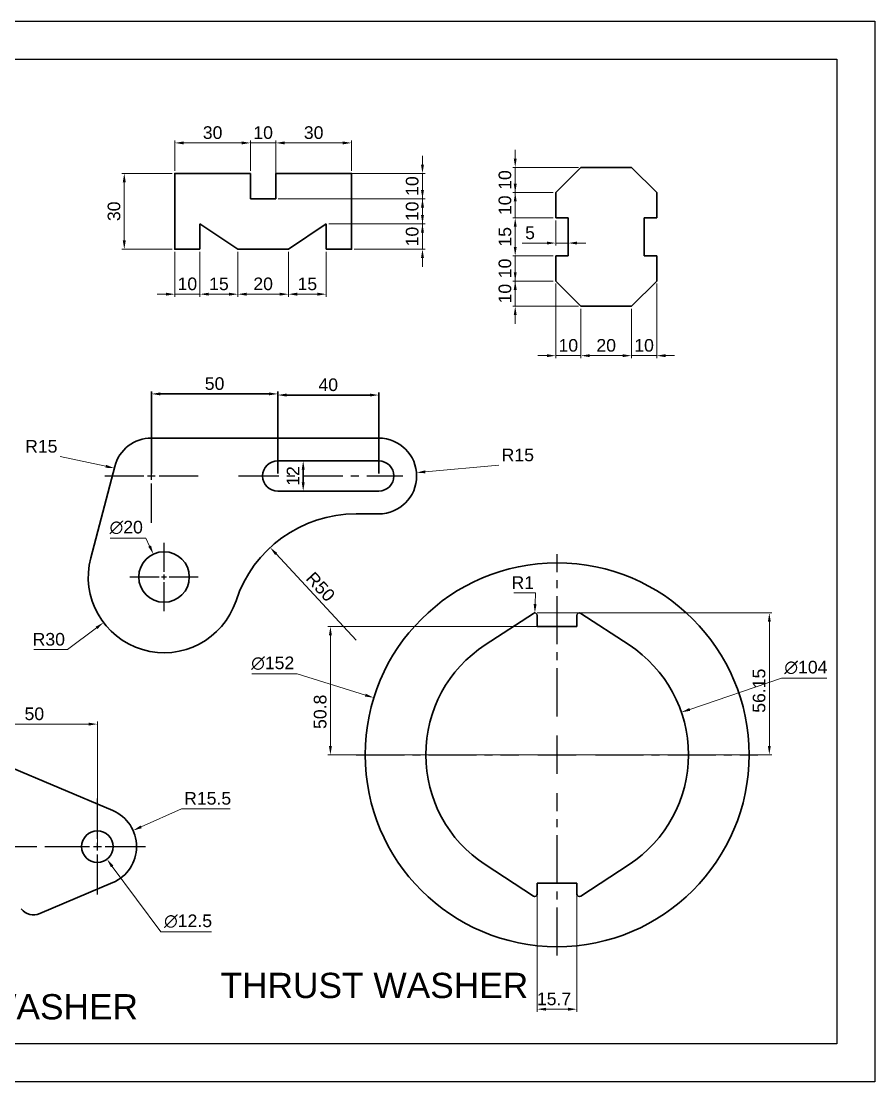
# Model space of a CAD drawing. Header units: millimetres. Extents: x 3424 to 4018, y 1972 to 2392.
# Drawn here: x 3680.1 to 4018, y 1971.8 to 2391.8 of the extents above; entities that cross this region are included whole.
import ezdxf

# ---------------------------------------------------------------- set-up
doc = ezdxf.new("R2010")
doc.units = ezdxf.units.MM
doc.linetypes.add('CENTER', pattern=[50.8, 31.75, -6.35, 6.35, -6.35])
doc.linetypes.add('CENTER2', pattern=[28.575, 19.05, -3.175, 3.175, -3.175])
doc.layers.add('centerline', color=1, linetype='CENTER')
doc.layers.add('dimensions', color=70, linetype='Continuous', lineweight=5)
doc.layers.add('drawing', color=7, linetype='Continuous', lineweight=30)
doc.styles.get("Standard").update_dxf_attribs({"font": 'arial.ttf'})
doc.dimstyles.new('AM_ISO', dxfattribs={"dimtxt": 5, "dimasz": 3.5, "dimexe": 1, "dimexo": 1, "dimgap": 1.5, "dimtad": 1, "dimdsep": 46, "dimtxsty": 'Standard', "dimcen": 0, "dimclrd": 256, "dimclre": 256, "dimclrt": 2, "dimadec": 0, "dimazin": 2, "dimtp": 0.1, "dimtm": 0.1, "dimtfac": 0.71, "dimtmove": 0, "dimatfit": 3, "dimfxl": 1, "dimlwd": -1, "dimlwe": -1, "dimarcsym": 1})
doc.dimstyles.new('AM_ISO$3', dxfattribs={"dimtxt": 5, "dimasz": 3.5, "dimexe": 1, "dimexo": 1, "dimgap": 1.5, "dimtad": 1, "dimtoh": 1, "dimdsep": 46, "dimtxsty": 'Standard', "dimcen": 0, "dimclrd": 256, "dimclre": 256, "dimclrt": 2, "dimadec": 0, "dimazin": 2, "dimtp": 0.1, "dimtm": 0.1, "dimtfac": 0.71, "dimtofl": 0, "dimtmove": 0, "dimatfit": 0, "dimfxl": 1, "dimlwd": -1, "dimlwe": -1, "dimarcsym": 1})
doc.dimstyles.new('AM_ISO$4', dxfattribs={"dimtxt": 5, "dimasz": 3.5, "dimexe": 1, "dimexo": 1, "dimgap": 1.5, "dimtad": 1, "dimtoh": 1, "dimdsep": 46, "dimtxsty": 'Standard', "dimcen": 0, "dimclrd": 256, "dimclre": 256, "dimclrt": 2, "dimadec": 0, "dimazin": 2, "dimtp": 0.1, "dimtm": 0.1, "dimtfac": 0.71, "dimtofl": 0, "dimtmove": 0, "dimatfit": 0, "dimfxl": 1, "dimlwd": -1, "dimlwe": -1, "dimarcsym": 1})

# ---------------------------------------------------------------- blocks, each defined once
blk = doc.blocks.new('*D4')
at = {"layer": 'Defpoints', "color": 0, "transparency": 16777216}
for p in [(3720.88, 2331.55), (3740.85, 2331.55), (3740.85, 2301.55)]:
    blk.add_point(p, dxfattribs=at)
at = {"layer": 'dimensions', "linetype": 'ByBlock', "transparency": 16777216}
for p, q in [((3739.85, 2331.55), (3719.88, 2331.55)), ((3720.88, 2305.05), (3720.88, 2328.05)), ((3739.85, 2301.55), (3719.88, 2301.55))]:
    blk.add_line(p, q, dxfattribs=at)
at = {"layer": 'dimensions', "transparency": 16777216}
for points in [[(3720.29, 2328.05), (3721.46, 2328.05), (3720.88, 2331.55)], [(3720.29, 2305.05), (3721.46, 2305.05), (3720.88, 2301.55)]]:
    blk.add_solid(points, dxfattribs=at)
at = {"layer": 'dimensions', "color": 2, "transparency": 16777216, "insert": (3716.82, 2316.55), "char_height": 5, "attachment_point": 5, "rotation": 90}
blk.add_mtext('30', dxfattribs=at)
blk = doc.blocks.new('*D5')
at = {"layer": 'Defpoints', "color": 0, "transparency": 16777216}
for p in [(3770.85, 2343.64), (3740.85, 2331.55), (3770.85, 2331.55)]:
    blk.add_point(p, dxfattribs=at)
at = {"layer": 'dimensions', "linetype": 'ByBlock', "transparency": 16777216}
for p, q in [((3740.85, 2332.55), (3740.85, 2344.64)), ((3744.35, 2343.64), (3767.35, 2343.64)), ((3770.85, 2332.55), (3770.85, 2344.64))]:
    blk.add_line(p, q, dxfattribs=at)
at = {"layer": 'dimensions', "transparency": 16777216}
for points in [[(3744.35, 2344.22), (3744.35, 2343.05), (3740.85, 2343.64)], [(3767.35, 2344.22), (3767.35, 2343.05), (3770.85, 2343.64)]]:
    blk.add_solid(points, dxfattribs=at)
at = {"layer": 'dimensions', "color": 2, "transparency": 16777216, "insert": (3755.85, 2347.69), "char_height": 5, "attachment_point": 5}
blk.add_mtext('30', dxfattribs=at)
blk = doc.blocks.new('*D6')
at = {"layer": 'Defpoints', "color": 0, "transparency": 16777216}
for p in [(3780.85, 2343.64), (3770.85, 2331.55), (3780.85, 2331.55)]:
    blk.add_point(p, dxfattribs=at)
at = {"layer": 'dimensions', "linetype": 'ByBlock', "transparency": 16777216}
for p, q in [((3767.35, 2343.64), (3763.85, 2343.64)), ((3770.85, 2332.55), (3770.85, 2344.64)), ((3770.85, 2343.64), (3780.85, 2343.64)), ((3780.85, 2332.55), (3780.85, 2344.64)), ((3784.35, 2343.64), (3787.85, 2343.64))]:
    blk.add_line(p, q, dxfattribs=at)
at = {"layer": 'dimensions', "transparency": 16777216}
for points in [[(3767.35, 2344.22), (3767.35, 2343.05), (3770.85, 2343.64)], [(3784.35, 2344.22), (3784.35, 2343.05), (3780.85, 2343.64)]]:
    blk.add_solid(points, dxfattribs=at)
at = {"layer": 'dimensions', "color": 2, "transparency": 16777216, "insert": (3775.85, 2347.69), "char_height": 5, "attachment_point": 5}
blk.add_mtext('10', dxfattribs=at)
blk = doc.blocks.new('*D7')
at = {"layer": 'Defpoints', "color": 0, "transparency": 16777216}
for p in [(3810.85, 2343.64), (3780.85, 2331.55), (3810.85, 2331.55)]:
    blk.add_point(p, dxfattribs=at)
at = {"layer": 'dimensions', "linetype": 'ByBlock', "transparency": 16777216}
for p, q in [((3780.85, 2332.55), (3780.85, 2344.64)), ((3784.35, 2343.64), (3807.35, 2343.64)), ((3810.85, 2332.55), (3810.85, 2344.64))]:
    blk.add_line(p, q, dxfattribs=at)
at = {"layer": 'dimensions', "transparency": 16777216}
for points in [[(3784.35, 2344.22), (3784.35, 2343.05), (3780.85, 2343.64)], [(3807.35, 2344.22), (3807.35, 2343.05), (3810.85, 2343.64)]]:
    blk.add_solid(points, dxfattribs=at)
at = {"layer": 'dimensions', "color": 2, "transparency": 16777216, "insert": (3795.85, 2347.69), "char_height": 5, "attachment_point": 5}
blk.add_mtext('30', dxfattribs=at)
blk = doc.blocks.new('*D8')
at = {"layer": 'Defpoints', "color": 0, "transparency": 16777216}
for p in [(3780.85, 2343.64), (3810.85, 2331.55), (3780.85, 2321.55)]:
    blk.add_point(p, dxfattribs=at)
at = {"layer": 'dimensions', "linetype": 'ByBlock', "transparency": 16777216}
for p, q in [((3780.85, 2322.55), (3780.85, 2344.64)), ((3807.35, 2343.64), (3784.35, 2343.64)), ((3810.85, 2332.55), (3810.85, 2344.64))]:
    blk.add_line(p, q, dxfattribs=at)
at = {"layer": 'dimensions', "transparency": 16777216}
for points in [[(3784.35, 2344.22), (3784.35, 2343.05), (3780.85, 2343.64)], [(3807.35, 2344.22), (3807.35, 2343.05), (3810.85, 2343.64)]]:
    blk.add_solid(points, dxfattribs=at)
at = {"layer": 'dimensions', "color": 2, "transparency": 16777216, "insert": (3795.85, 2347.69), "char_height": 5, "attachment_point": 5}
blk.add_mtext('30', dxfattribs=at)
blk = doc.blocks.new('*D9')
at = {"layer": 'Defpoints', "color": 0, "transparency": 16777216}
for p in [(3780.85, 2331.55), (3780.85, 2321.55), (3838.94, 2321.55)]:
    blk.add_point(p, dxfattribs=at)
at = {"layer": 'dimensions', "linetype": 'ByBlock', "transparency": 16777216}
for p, q in [((3838.94, 2335.05), (3838.94, 2338.55)), ((3781.85, 2331.55), (3839.94, 2331.55)), ((3838.94, 2331.55), (3838.94, 2321.55)), ((3781.85, 2321.55), (3839.94, 2321.55)), ((3838.94, 2318.05), (3838.94, 2314.55))]:
    blk.add_line(p, q, dxfattribs=at)
at = {"layer": 'dimensions', "transparency": 16777216}
for points in [[(3838.35, 2335.05), (3839.52, 2335.05), (3838.94, 2331.55)], [(3838.35, 2318.05), (3839.52, 2318.05), (3838.94, 2321.55)]]:
    blk.add_solid(points, dxfattribs=at)
at = {"layer": 'dimensions', "color": 2, "transparency": 16777216, "insert": (3834.88, 2326.55), "char_height": 5, "attachment_point": 5, "rotation": 90}
blk.add_mtext('10', dxfattribs=at)
blk = doc.blocks.new('*D10')
at = {"layer": 'Defpoints', "color": 0, "transparency": 16777216}
for p in [(3780.85, 2321.55), (3800.85, 2311.55), (3838.94, 2311.55)]:
    blk.add_point(p, dxfattribs=at)
at = {"layer": 'dimensions', "linetype": 'ByBlock', "transparency": 16777216}
for p, q in [((3838.94, 2325.05), (3838.94, 2328.55)), ((3781.85, 2321.55), (3839.94, 2321.55)), ((3838.94, 2321.55), (3838.94, 2311.55)), ((3801.85, 2311.55), (3839.94, 2311.55)), ((3838.94, 2308.05), (3838.94, 2304.55))]:
    blk.add_line(p, q, dxfattribs=at)
at = {"layer": 'dimensions', "transparency": 16777216}
for points in [[(3838.35, 2325.05), (3839.52, 2325.05), (3838.94, 2321.55)], [(3838.35, 2308.05), (3839.52, 2308.05), (3838.94, 2311.55)]]:
    blk.add_solid(points, dxfattribs=at)
at = {"layer": 'dimensions', "color": 2, "transparency": 16777216, "insert": (3834.88, 2316.55), "char_height": 5, "attachment_point": 5, "rotation": 90}
blk.add_mtext('10', dxfattribs=at)
blk = doc.blocks.new('*D11')
at = {"layer": 'Defpoints', "color": 0, "transparency": 16777216}
for p in [(3800.85, 2311.55), (3810.85, 2301.55), (3838.94, 2301.55)]:
    blk.add_point(p, dxfattribs=at)
at = {"layer": 'dimensions', "linetype": 'ByBlock', "transparency": 16777216}
for p, q in [((3838.94, 2315.05), (3838.94, 2318.55)), ((3801.85, 2311.55), (3839.94, 2311.55)), ((3838.94, 2311.55), (3838.94, 2301.55)), ((3811.85, 2301.55), (3839.94, 2301.55)), ((3838.94, 2298.05), (3838.94, 2294.55))]:
    blk.add_line(p, q, dxfattribs=at)
at = {"layer": 'dimensions', "transparency": 16777216}
for points in [[(3838.35, 2315.05), (3839.52, 2315.05), (3838.94, 2311.55)], [(3838.35, 2298.05), (3839.52, 2298.05), (3838.94, 2301.55)]]:
    blk.add_solid(points, dxfattribs=at)
at = {"layer": 'dimensions', "color": 2, "transparency": 16777216, "insert": (3834.88, 2306.55), "char_height": 5, "attachment_point": 5, "rotation": 90}
blk.add_mtext('10', dxfattribs=at)
blk = doc.blocks.new('*D12')
at = {"layer": 'Defpoints', "color": 0, "transparency": 16777216}
for p in [(3740.85, 2301.55), (3750.85, 2301.55), (3750.85, 2283.73)]:
    blk.add_point(p, dxfattribs=at)
at = {"layer": 'dimensions', "linetype": 'ByBlock', "transparency": 16777216}
for p, q in [((3740.85, 2300.55), (3740.85, 2282.73)), ((3750.85, 2300.55), (3750.85, 2282.73)), ((3737.35, 2283.73), (3733.85, 2283.73)), ((3740.85, 2283.73), (3750.85, 2283.73)), ((3754.35, 2283.73), (3757.85, 2283.73))]:
    blk.add_line(p, q, dxfattribs=at)
at = {"layer": 'dimensions', "transparency": 16777216}
for points in [[(3737.35, 2284.32), (3737.35, 2283.15), (3740.85, 2283.73)], [(3754.35, 2284.32), (3754.35, 2283.15), (3750.85, 2283.73)]]:
    blk.add_solid(points, dxfattribs=at)
at = {"layer": 'dimensions', "color": 2, "transparency": 16777216, "insert": (3745.85, 2287.79), "char_height": 5, "attachment_point": 5}
blk.add_mtext('10', dxfattribs=at)
blk = doc.blocks.new('*D13')
at = {"layer": 'Defpoints', "color": 0, "transparency": 16777216}
for p in [(3750.85, 2301.55), (3765.85, 2301.55), (3765.85, 2283.73)]:
    blk.add_point(p, dxfattribs=at)
at = {"layer": 'dimensions', "linetype": 'ByBlock', "transparency": 16777216}
for p, q in [((3750.85, 2300.55), (3750.85, 2282.73)), ((3765.85, 2300.55), (3765.85, 2282.73)), ((3754.35, 2283.73), (3762.35, 2283.73))]:
    blk.add_line(p, q, dxfattribs=at)
at = {"layer": 'dimensions', "transparency": 16777216}
for points in [[(3754.35, 2284.32), (3754.35, 2283.15), (3750.85, 2283.73)], [(3762.35, 2284.32), (3762.35, 2283.15), (3765.85, 2283.73)]]:
    blk.add_solid(points, dxfattribs=at)
at = {"layer": 'dimensions', "color": 2, "transparency": 16777216, "insert": (3758.35, 2287.79), "char_height": 5, "attachment_point": 5}
blk.add_mtext('15', dxfattribs=at)
blk = doc.blocks.new('*D14')
at = {"layer": 'Defpoints', "color": 0, "transparency": 16777216}
for p in [(3765.85, 2301.55), (3785.85, 2301.55), (3785.85, 2283.73)]:
    blk.add_point(p, dxfattribs=at)
at = {"layer": 'dimensions', "linetype": 'ByBlock', "transparency": 16777216}
for p, q in [((3765.85, 2300.55), (3765.85, 2282.73)), ((3785.85, 2300.55), (3785.85, 2282.73)), ((3769.35, 2283.73), (3782.35, 2283.73))]:
    blk.add_line(p, q, dxfattribs=at)
at = {"layer": 'dimensions', "transparency": 16777216}
for points in [[(3769.35, 2284.32), (3769.35, 2283.15), (3765.85, 2283.73)], [(3782.35, 2284.32), (3782.35, 2283.15), (3785.85, 2283.73)]]:
    blk.add_solid(points, dxfattribs=at)
at = {"layer": 'dimensions', "color": 2, "transparency": 16777216, "insert": (3775.85, 2287.79), "char_height": 5, "attachment_point": 5}
blk.add_mtext('20', dxfattribs=at)
blk = doc.blocks.new('*D15')
at = {"layer": 'Defpoints', "color": 0, "transparency": 16777216}
for p in [(3785.85, 2301.55), (3800.85, 2301.55), (3800.85, 2283.73)]:
    blk.add_point(p, dxfattribs=at)
at = {"layer": 'dimensions', "linetype": 'ByBlock', "transparency": 16777216}
for p, q in [((3785.85, 2300.55), (3785.85, 2282.73)), ((3800.85, 2300.55), (3800.85, 2282.73)), ((3789.35, 2283.73), (3797.35, 2283.73))]:
    blk.add_line(p, q, dxfattribs=at)
at = {"layer": 'dimensions', "transparency": 16777216}
for points in [[(3789.35, 2284.32), (3789.35, 2283.15), (3785.85, 2283.73)], [(3797.35, 2284.32), (3797.35, 2283.15), (3800.85, 2283.73)]]:
    blk.add_solid(points, dxfattribs=at)
at = {"layer": 'dimensions', "color": 2, "transparency": 16777216, "insert": (3793.35, 2287.79), "char_height": 5, "attachment_point": 5}
blk.add_mtext('15', dxfattribs=at)
blk = doc.blocks.new('*D16')
at = {"layer": 'Defpoints', "color": 0, "transparency": 16777216}
for p in [(3901.67, 2333.94), (3875.65, 2323.94), (3891.67, 2323.94)]:
    blk.add_point(p, dxfattribs=at)
at = {"layer": 'dimensions', "linetype": 'ByBlock', "transparency": 16777216}
for p, q in [((3875.65, 2337.44), (3875.65, 2340.94)), ((3900.67, 2333.94), (3874.65, 2333.94)), ((3875.65, 2333.94), (3875.65, 2323.94)), ((3890.67, 2323.94), (3874.65, 2323.94)), ((3875.65, 2320.44), (3875.65, 2316.94))]:
    blk.add_line(p, q, dxfattribs=at)
at = {"layer": 'dimensions', "transparency": 16777216}
for points in [[(3875.07, 2337.44), (3876.23, 2337.44), (3875.65, 2333.94)], [(3875.07, 2320.44), (3876.23, 2320.44), (3875.65, 2323.94)]]:
    blk.add_solid(points, dxfattribs=at)
at = {"layer": 'dimensions', "color": 2, "transparency": 16777216, "insert": (3871.6, 2328.94), "char_height": 5, "attachment_point": 5, "rotation": 90}
blk.add_mtext('10', dxfattribs=at)
blk = doc.blocks.new('*D17')
at = {"layer": 'Defpoints', "color": 0, "transparency": 16777216}
for p in [(3891.67, 2323.94), (3875.65, 2313.94), (3891.67, 2313.94)]:
    blk.add_point(p, dxfattribs=at)
at = {"layer": 'dimensions', "linetype": 'ByBlock', "transparency": 16777216}
for p, q in [((3875.65, 2327.44), (3875.65, 2330.94)), ((3890.67, 2323.94), (3874.65, 2323.94)), ((3875.65, 2323.94), (3875.65, 2313.94)), ((3890.67, 2313.94), (3874.65, 2313.94)), ((3875.65, 2310.44), (3875.65, 2306.94))]:
    blk.add_line(p, q, dxfattribs=at)
at = {"layer": 'dimensions', "transparency": 16777216}
for points in [[(3875.07, 2327.44), (3876.23, 2327.44), (3875.65, 2323.94)], [(3875.07, 2310.44), (3876.23, 2310.44), (3875.65, 2313.94)]]:
    blk.add_solid(points, dxfattribs=at)
at = {"layer": 'dimensions', "color": 2, "transparency": 16777216, "insert": (3871.6, 2318.94), "char_height": 5, "attachment_point": 5, "rotation": 90}
blk.add_mtext('10', dxfattribs=at)
blk = doc.blocks.new('*D18')
at = {"layer": 'Defpoints', "color": 0, "transparency": 16777216}
for p in [(3891.67, 2313.94), (3875.65, 2298.94), (3891.67, 2298.94)]:
    blk.add_point(p, dxfattribs=at)
at = {"layer": 'dimensions', "linetype": 'ByBlock', "transparency": 16777216}
for p, q in [((3890.67, 2313.94), (3874.65, 2313.94)), ((3875.65, 2310.44), (3875.65, 2302.44)), ((3890.67, 2298.94), (3874.65, 2298.94))]:
    blk.add_line(p, q, dxfattribs=at)
at = {"layer": 'dimensions', "transparency": 16777216}
for points in [[(3875.07, 2310.44), (3876.23, 2310.44), (3875.65, 2313.94)], [(3875.07, 2302.44), (3876.23, 2302.44), (3875.65, 2298.94)]]:
    blk.add_solid(points, dxfattribs=at)
at = {"layer": 'dimensions', "color": 2, "transparency": 16777216, "insert": (3871.6, 2306.44), "char_height": 5, "attachment_point": 5, "rotation": 90}
blk.add_mtext('15', dxfattribs=at)
blk = doc.blocks.new('*D19')
at = {"layer": 'Defpoints', "color": 0, "transparency": 16777216}
for p in [(3891.67, 2298.94), (3875.65, 2288.94), (3891.67, 2288.94)]:
    blk.add_point(p, dxfattribs=at)
at = {"layer": 'dimensions', "linetype": 'ByBlock', "transparency": 16777216}
for p, q in [((3875.65, 2302.44), (3875.65, 2305.94)), ((3890.67, 2298.94), (3874.65, 2298.94)), ((3875.65, 2298.94), (3875.65, 2288.94)), ((3890.67, 2288.94), (3874.65, 2288.94)), ((3875.65, 2285.44), (3875.65, 2281.94))]:
    blk.add_line(p, q, dxfattribs=at)
at = {"layer": 'dimensions', "transparency": 16777216}
for points in [[(3875.07, 2302.44), (3876.23, 2302.44), (3875.65, 2298.94)], [(3875.07, 2285.44), (3876.23, 2285.44), (3875.65, 2288.94)]]:
    blk.add_solid(points, dxfattribs=at)
at = {"layer": 'dimensions', "color": 2, "transparency": 16777216, "insert": (3871.6, 2293.94), "char_height": 5, "attachment_point": 5, "rotation": 90}
blk.add_mtext('10', dxfattribs=at)
blk = doc.blocks.new('*D20')
at = {"layer": 'Defpoints', "color": 0, "transparency": 16777216}
for p in [(3891.67, 2288.94), (3875.65, 2278.94), (3901.67, 2278.94)]:
    blk.add_point(p, dxfattribs=at)
at = {"layer": 'dimensions', "linetype": 'ByBlock', "transparency": 16777216}
for p, q in [((3875.65, 2292.44), (3875.65, 2295.94)), ((3890.67, 2288.94), (3874.65, 2288.94)), ((3875.65, 2288.94), (3875.65, 2278.94)), ((3900.67, 2278.94), (3874.65, 2278.94)), ((3875.65, 2275.44), (3875.65, 2271.94))]:
    blk.add_line(p, q, dxfattribs=at)
at = {"layer": 'dimensions', "transparency": 16777216}
for points in [[(3875.07, 2292.44), (3876.23, 2292.44), (3875.65, 2288.94)], [(3875.07, 2275.44), (3876.23, 2275.44), (3875.65, 2278.94)]]:
    blk.add_solid(points, dxfattribs=at)
at = {"layer": 'dimensions', "color": 2, "transparency": 16777216, "insert": (3871.6, 2283.94), "char_height": 5, "attachment_point": 5, "rotation": 90}
blk.add_mtext('10', dxfattribs=at)
blk = doc.blocks.new('*D21')
at = {"layer": 'Defpoints', "color": 0, "transparency": 16777216}
for p in [(3891.67, 2288.94), (3901.67, 2278.94), (3901.67, 2259.39)]:
    blk.add_point(p, dxfattribs=at)
at = {"layer": 'dimensions', "linetype": 'ByBlock', "transparency": 16777216}
for p, q in [((3891.67, 2287.94), (3891.67, 2258.39)), ((3901.67, 2277.94), (3901.67, 2258.39)), ((3888.17, 2259.39), (3884.67, 2259.39)), ((3891.67, 2259.39), (3901.67, 2259.39)), ((3905.17, 2259.39), (3908.67, 2259.39))]:
    blk.add_line(p, q, dxfattribs=at)
at = {"layer": 'dimensions', "transparency": 16777216}
for points in [[(3888.17, 2259.97), (3888.17, 2258.81), (3891.67, 2259.39)], [(3905.17, 2259.97), (3905.17, 2258.81), (3901.67, 2259.39)]]:
    blk.add_solid(points, dxfattribs=at)
at = {"layer": 'dimensions', "color": 2, "transparency": 16777216, "insert": (3896.67, 2263.44), "char_height": 5, "attachment_point": 5}
blk.add_mtext('10', dxfattribs=at)
blk = doc.blocks.new('*D22')
at = {"layer": 'Defpoints', "color": 0, "transparency": 16777216}
for p in [(3901.67, 2278.94), (3921.67, 2278.94), (3921.67, 2259.39)]:
    blk.add_point(p, dxfattribs=at)
at = {"layer": 'dimensions', "linetype": 'ByBlock', "transparency": 16777216}
for p, q in [((3901.67, 2277.94), (3901.67, 2258.39)), ((3921.67, 2277.94), (3921.67, 2258.39)), ((3905.17, 2259.39), (3918.17, 2259.39))]:
    blk.add_line(p, q, dxfattribs=at)
at = {"layer": 'dimensions', "transparency": 16777216}
for points in [[(3905.17, 2259.97), (3905.17, 2258.81), (3901.67, 2259.39)], [(3918.17, 2259.97), (3918.17, 2258.81), (3921.67, 2259.39)]]:
    blk.add_solid(points, dxfattribs=at)
at = {"layer": 'dimensions', "color": 2, "transparency": 16777216, "insert": (3911.67, 2263.44), "char_height": 5, "attachment_point": 5}
blk.add_mtext('20', dxfattribs=at)
blk = doc.blocks.new('*D23')
at = {"layer": 'Defpoints', "color": 0, "transparency": 16777216}
for p in [(3931.67, 2288.94), (3921.67, 2278.94), (3931.67, 2259.39)]:
    blk.add_point(p, dxfattribs=at)
at = {"layer": 'dimensions', "linetype": 'ByBlock', "transparency": 16777216}
for p, q in [((3931.67, 2287.94), (3931.67, 2258.39)), ((3921.67, 2277.94), (3921.67, 2258.39)), ((3918.17, 2259.39), (3914.67, 2259.39)), ((3921.67, 2259.39), (3931.67, 2259.39)), ((3935.17, 2259.39), (3938.67, 2259.39))]:
    blk.add_line(p, q, dxfattribs=at)
at = {"layer": 'dimensions', "transparency": 16777216}
for points in [[(3918.17, 2259.97), (3918.17, 2258.81), (3921.67, 2259.39)], [(3935.17, 2259.97), (3935.17, 2258.81), (3931.67, 2259.39)]]:
    blk.add_solid(points, dxfattribs=at)
at = {"layer": 'dimensions', "color": 2, "transparency": 16777216, "insert": (3926.67, 2263.44), "char_height": 5, "attachment_point": 5}
blk.add_mtext('10', dxfattribs=at)
blk = doc.blocks.new('*D24')
at = {"layer": 'Defpoints', "color": 0, "transparency": 16777216}
for p in [(3891.67, 2313.94), (3896.67, 2313.94), (3891.67, 2303.98)]:
    blk.add_point(p, dxfattribs=at)
at = {"layer": 'dimensions', "linetype": 'ByBlock', "transparency": 16777216}
for p, q in [((3891.67, 2312.94), (3891.67, 2302.98)), ((3896.67, 2312.94), (3896.67, 2302.98)), ((3888.17, 2303.98), (3878.36, 2303.98)), ((3896.67, 2303.98), (3891.67, 2303.98)), ((3900.17, 2303.98), (3903.67, 2303.98))]:
    blk.add_line(p, q, dxfattribs=at)
at = {"layer": 'dimensions', "transparency": 16777216}
for points in [[(3888.17, 2304.56), (3888.17, 2303.4), (3891.67, 2303.98)], [(3900.17, 2304.56), (3900.17, 2303.4), (3896.67, 2303.98)]]:
    blk.add_solid(points, dxfattribs=at)
at = {"layer": 'dimensions', "color": 2, "transparency": 16777216, "insert": (3881.51, 2308.02), "char_height": 5, "attachment_point": 5}
blk.add_mtext('5', dxfattribs=at)
blk = doc.blocks.new('*U35')
at = {"layer": 'centerline', "color": 0, "linetype": 'CENTER2', "transparency": 16777216}
for p, q in [((0, 2), (0, 13.5)), ((-13.5, 0), (-2, 0)), ((2, 0), (13.5, 0)), ((0, -13.5), (0, -2))]:
    blk.add_line(p, q, dxfattribs=at)
at = {"layer": 'centerline', "color": 0, "linetype": 'Continuous', "transparency": 16777216}
for p, q in [((-1, 0), (1, 0)), ((0, -1), (0, 1))]:
    blk.add_line(p, q, dxfattribs=at)
blk = doc.blocks.new('*U36')
at = {"layer": 'centerline', "color": 0, "linetype": 'CENTER2', "transparency": 16777216}
for p, q in [((0, 3), (0, 18.5)), ((-18.5, 0), (-3, 0)), ((3, 0), (18.5, 0)), ((0, -18.5), (0, -3))]:
    blk.add_line(p, q, dxfattribs=at)
at = {"layer": 'centerline', "color": 0, "linetype": 'Continuous', "transparency": 16777216}
for p, q in [((-1.5, 0), (1.5, 0)), ((0, -1.5), (0, 1.5))]:
    blk.add_line(p, q, dxfattribs=at)
blk = doc.blocks.new('*D37')
at = {"layer": 'Defpoints', "color": 0, "transparency": 16777216}
for p in [(3732.4, 2180.8), (3740.86, 2162.67)]:
    blk.add_point(p, dxfattribs=at)
at = {"layer": 'dimensions', "linetype": 'ByBlock', "transparency": 16777216}
for p, q in [((3729.44, 2187.14), (3715.35, 2187.14)), ((3730.92, 2183.97), (3729.44, 2187.14))]:
    blk.add_line(p, q, dxfattribs=at)
at = {"layer": 'dimensions', "transparency": 16777216}
blk.add_solid([(3731.45, 2184.21), (3730.39, 2183.72), (3732.4, 2180.8)], dxfattribs=at)
at = {"layer": 'dimensions', "color": 2, "transparency": 16777216, "insert": (3721.65, 2191.33), "char_height": 5, "attachment_point": 5}
blk.add_mtext('∅20', dxfattribs=at)
blk = doc.blocks.new('*D38')
at = {"layer": 'Defpoints', "color": 0, "transparency": 16777216}
for p in [(3736.63, 2171.73), (3712.66, 2153.69)]:
    blk.add_point(p, dxfattribs=at)
at = {"layer": 'dimensions', "linetype": 'ByBlock', "transparency": 16777216}
for p, q in [((3709.87, 2151.58), (3698.45, 2142.99)), ((3698.45, 2142.99), (3685.02, 2142.99))]:
    blk.add_line(p, q, dxfattribs=at)
at = {"layer": 'dimensions', "transparency": 16777216}
blk.add_solid([(3709.51, 2152.05), (3710.22, 2151.12), (3712.66, 2153.69)], dxfattribs=at)
at = {"layer": 'dimensions', "color": 2, "transparency": 16777216, "insert": (3690.99, 2147.04), "char_height": 5, "attachment_point": 5}
blk.add_mtext('R30', dxfattribs=at)
blk = doc.blocks.new('*D39')
at = {"layer": 'Defpoints', "color": 0, "transparency": 16777216}
for p in [(3716.95, 2214.85), (3731.63, 2211.73)]:
    blk.add_point(p, dxfattribs=at)
at = {"layer": 'dimensions', "linetype": 'ByBlock', "transparency": 16777216}
blk.add_line((3713.53, 2215.58), (3695.51, 2219.4), dxfattribs=at)
blk.add_arc((3731.63, 2211.73), 15, 165.2796, 171.8379, dxfattribs=at)
at = {"layer": 'dimensions', "transparency": 16777216}
blk.add_solid([(3713.65, 2216.15), (3713.41, 2215), (3716.95, 2214.85)], dxfattribs=at)
at = {"layer": 'dimensions', "color": 2, "transparency": 16777216, "insert": (3688.02, 2223.45), "char_height": 5, "attachment_point": 5}
blk.add_mtext('R15', dxfattribs=at)
blk = doc.blocks.new('*D40')
at = {"layer": 'Defpoints', "color": 0, "transparency": 16777216}
for p in [(3821.63, 2211.73), (3836.57, 2213.07)]:
    blk.add_point(p, dxfattribs=at)
at = {"layer": 'dimensions', "linetype": 'ByBlock', "transparency": 16777216}
blk.add_line((3840.05, 2213.38), (3869.18, 2215.98), dxfattribs=at)
at = {"layer": 'dimensions', "transparency": 16777216}
blk.add_solid([(3840, 2213.96), (3840.11, 2212.8), (3836.57, 2213.07)], dxfattribs=at)
at = {"layer": 'dimensions', "color": 2, "transparency": 16777216, "insert": (3876.67, 2220.03), "char_height": 5, "attachment_point": 5}
blk.add_mtext('R15', dxfattribs=at)
blk = doc.blocks.new('*D41')
at = {"layer": 'Defpoints', "color": 0, "transparency": 16777216}
for p in [(3778.64, 2183.41), (3812.62, 2146.73)]:
    blk.add_point(p, dxfattribs=at)
at = {"layer": 'dimensions', "linetype": 'ByBlock', "transparency": 16777216}
blk.add_line((3812.62, 2146.73), (3781.02, 2180.85), dxfattribs=at)
at = {"layer": 'dimensions', "transparency": 16777216}
blk.add_solid([(3781.45, 2181.24), (3780.59, 2180.45), (3778.64, 2183.41)], dxfattribs=at)
at = {"layer": 'dimensions', "color": 2, "transparency": 16777216, "insert": (3798.57, 2167.87), "char_height": 5, "attachment_point": 5, "rotation": 312.8152}
blk.add_mtext('R50', dxfattribs=at)
blk = doc.blocks.new('*D42')
at = {"layer": 'Defpoints', "color": 0, "transparency": 16777216}
for p in [(3781.63, 2217.73), (3791.71, 2217.73), (3781.63, 2205.73)]:
    blk.add_point(p, dxfattribs=at)
at = {"layer": 'drawing', "linetype": 'ByBlock', "transparency": 16777216}
for p, q in [((3782.63, 2217.73), (3792.71, 2217.73)), ((3791.71, 2209.23), (3791.71, 2214.23)), ((3782.63, 2205.73), (3792.71, 2205.73))]:
    blk.add_line(p, q, dxfattribs=at)
at = {"layer": 'drawing', "transparency": 16777216}
for points in [[(3791.13, 2214.23), (3792.29, 2214.23), (3791.71, 2217.73)], [(3791.13, 2209.23), (3792.29, 2209.23), (3791.71, 2205.73)]]:
    blk.add_solid(points, dxfattribs=at)
at = {"layer": 'drawing', "color": 2, "transparency": 16777216, "insert": (3787.7, 2211.73), "char_height": 5, "attachment_point": 5, "rotation": 90}
blk.add_mtext('12', dxfattribs=at)
blk = doc.blocks.new('*D43')
at = {"layer": 'Defpoints', "color": 0, "transparency": 16777216}
for p in [(3781.63, 2244.24), (3731.63, 2211.73), (3781.63, 2211.73)]:
    blk.add_point(p, dxfattribs=at)
at = {"layer": 'drawing', "linetype": 'ByBlock', "transparency": 16777216}
for p, q in [((3731.63, 2212.73), (3731.63, 2245.24)), ((3735.13, 2244.24), (3778.13, 2244.24)), ((3781.63, 2212.73), (3781.63, 2245.24))]:
    blk.add_line(p, q, dxfattribs=at)
at = {"layer": 'drawing', "transparency": 16777216}
for points in [[(3735.13, 2244.83), (3735.13, 2243.66), (3731.63, 2244.24)], [(3778.13, 2244.83), (3778.13, 2243.66), (3781.63, 2244.24)]]:
    blk.add_solid(points, dxfattribs=at)
at = {"layer": 'drawing', "color": 2, "transparency": 16777216, "insert": (3756.63, 2248.3), "char_height": 5, "attachment_point": 5}
blk.add_mtext('50', dxfattribs=at)
blk = doc.blocks.new('*D44')
at = {"layer": 'Defpoints', "color": 0, "transparency": 16777216}
for p in [(3821.63, 2243.79), (3781.63, 2211.73), (3821.63, 2211.73)]:
    blk.add_point(p, dxfattribs=at)
at = {"layer": 'drawing', "linetype": 'ByBlock', "transparency": 16777216}
for p, q in [((3781.63, 2212.73), (3781.63, 2244.79)), ((3785.13, 2243.79), (3818.13, 2243.79)), ((3821.63, 2212.73), (3821.63, 2244.79))]:
    blk.add_line(p, q, dxfattribs=at)
at = {"layer": 'drawing', "transparency": 16777216}
for points in [[(3785.13, 2244.37), (3785.13, 2243.2), (3781.63, 2243.79)], [(3818.13, 2244.37), (3818.13, 2243.2), (3821.63, 2243.79)]]:
    blk.add_solid(points, dxfattribs=at)
at = {"layer": 'drawing', "color": 2, "transparency": 16777216, "insert": (3801.63, 2247.84), "char_height": 5, "attachment_point": 5}
blk.add_mtext('40', dxfattribs=at)
blk = doc.blocks.new('*U55')
at = {"layer": 'centerline', "color": 0, "linetype": 'CENTER2', "transparency": 16777216}
for p, q in [((0, 15.2), (0, 79.5)), ((-79.5, 0), (-15.2, 0)), ((15.2, 0), (79.5, 0)), ((0, -79.5), (0, -15.2))]:
    blk.add_line(p, q, dxfattribs=at)
at = {"layer": 'centerline', "color": 0, "linetype": 'Continuous', "transparency": 16777216}
for p, q in [((0, -7.6), (0, 7.6)), ((-7.6, 0), (7.6, 0))]:
    blk.add_line(p, q, dxfattribs=at)
blk = doc.blocks.new('*D56')
at = {"layer": 'Defpoints', "color": 0, "transparency": 16777216}
for p in [(3941.44, 2118.17), (3843.04, 2084.51)]:
    blk.add_point(p, dxfattribs=at)
at = {"layer": 'dimensions', "linetype": 'ByBlock', "transparency": 16777216}
for p, q in [((3944.75, 2119.3), (3981.01, 2131.7)), ((3981.01, 2131.7), (3998.97, 2131.7))]:
    blk.add_line(p, q, dxfattribs=at)
at = {"layer": 'dimensions', "transparency": 16777216}
blk.add_solid([(3944.56, 2119.85), (3944.94, 2118.75), (3941.44, 2118.17)], dxfattribs=at)
at = {"layer": 'dimensions', "color": 2, "transparency": 16777216, "insert": (3990.74, 2135.89), "char_height": 5, "attachment_point": 5}
blk.add_mtext('∅104', dxfattribs=at)
blk = doc.blocks.new('*D57')
at = {"layer": 'Defpoints', "color": 0, "transparency": 16777216}
for p in [(3819.67, 2123.93), (3964.8, 2078.75)]:
    blk.add_point(p, dxfattribs=at)
at = {"layer": 'dimensions', "linetype": 'ByBlock', "transparency": 16777216}
for p, q in [((3789.37, 2133.36), (3771.44, 2133.36)), ((3816.33, 2124.97), (3789.37, 2133.36))]:
    blk.add_line(p, q, dxfattribs=at)
at = {"layer": 'dimensions', "transparency": 16777216}
blk.add_solid([(3816.5, 2125.53), (3816.16, 2124.41), (3819.67, 2123.93)], dxfattribs=at)
at = {"layer": 'dimensions', "color": 2, "transparency": 16777216, "insert": (3779.65, 2137.56), "char_height": 5, "attachment_point": 5}
blk.add_mtext('∅152', dxfattribs=at)
blk = doc.blocks.new('*D58')
at = {"layer": 'Defpoints', "color": 0, "transparency": 16777216}
for p in [(3883.39, 2156.49), (3883.42, 2157.49)]:
    blk.add_point(p, dxfattribs=at)
at = {"layer": 'dimensions', "linetype": 'ByBlock', "transparency": 16777216}
for p, q in [((3883.68, 2165.52), (3875.08, 2165.52)), ((3883.53, 2160.99), (3883.68, 2165.52))]:
    blk.add_line(p, q, dxfattribs=at)
at = {"layer": 'dimensions', "transparency": 16777216}
blk.add_solid([(3882.95, 2161.01), (3884.12, 2160.97), (3883.42, 2157.49)], dxfattribs=at)
at = {"layer": 'dimensions', "color": 2, "transparency": 16777216, "insert": (3878.63, 2169.53), "char_height": 5, "attachment_point": 5}
blk.add_mtext('R1', dxfattribs=at)
blk = doc.blocks.new('*D59')
at = {"layer": 'Defpoints', "color": 0, "transparency": 16777216}
for p in [(3884.39, 2050.54), (3900.09, 2050.54), (3900.09, 2000.58)]:
    blk.add_point(p, dxfattribs=at)
at = {"layer": 'dimensions', "linetype": 'ByBlock', "transparency": 16777216}
for p, q in [((3884.39, 2049.54), (3884.39, 1999.58)), ((3900.09, 2049.54), (3900.09, 1999.58)), ((3887.89, 2000.58), (3896.59, 2000.58))]:
    blk.add_line(p, q, dxfattribs=at)
at = {"layer": 'dimensions', "transparency": 16777216}
for points in [[(3887.89, 2001.16), (3887.89, 1999.99), (3884.39, 2000.58)], [(3896.59, 2001.16), (3896.59, 1999.99), (3900.09, 2000.58)]]:
    blk.add_solid(points, dxfattribs=at)
at = {"layer": 'dimensions', "color": 2, "transparency": 16777216, "insert": (3891.03, 2004.63), "char_height": 5, "attachment_point": 5}
blk.add_mtext('15.7', dxfattribs=at)
blk = doc.blocks.new('*D60')
at = {"layer": 'Defpoints', "color": 0, "transparency": 16777216}
for p in [(3802.49, 2152.14), (3892.24, 2152.14), (3892.24, 2101.34)]:
    blk.add_point(p, dxfattribs=at)
at = {"layer": 'dimensions', "linetype": 'ByBlock', "transparency": 16777216}
for p, q in [((3891.24, 2152.14), (3801.49, 2152.14)), ((3802.49, 2104.84), (3802.49, 2148.64)), ((3891.24, 2101.34), (3801.49, 2101.34))]:
    blk.add_line(p, q, dxfattribs=at)
at = {"layer": 'dimensions', "transparency": 16777216}
for points in [[(3801.91, 2148.64), (3803.07, 2148.64), (3802.49, 2152.14)], [(3801.91, 2104.84), (3803.07, 2104.84), (3802.49, 2101.34)]]:
    blk.add_solid(points, dxfattribs=at)
at = {"layer": 'dimensions', "color": 2, "transparency": 16777216, "insert": (3798.44, 2118.35), "char_height": 5, "attachment_point": 5, "rotation": 90}
blk.add_mtext('50.8', dxfattribs=at)
blk = doc.blocks.new('*D61')
at = {"layer": 'Defpoints', "color": 0, "transparency": 16777216}
for p in [(3883.39, 2157.49), (3976.26, 2157.49), (3892.24, 2101.34)]:
    blk.add_point(p, dxfattribs=at)
at = {"layer": 'dimensions', "linetype": 'ByBlock', "transparency": 16777216}
for p, q in [((3884.39, 2157.49), (3977.26, 2157.49)), ((3976.26, 2104.84), (3976.26, 2153.99)), ((3893.24, 2101.34), (3977.26, 2101.34))]:
    blk.add_line(p, q, dxfattribs=at)
at = {"layer": 'dimensions', "transparency": 16777216}
for points in [[(3975.67, 2153.99), (3976.84, 2153.99), (3976.26, 2157.49)], [(3975.67, 2104.84), (3976.84, 2104.84), (3976.26, 2101.34)]]:
    blk.add_solid(points, dxfattribs=at)
at = {"layer": 'dimensions', "color": 2, "transparency": 16777216, "insert": (3972.21, 2126.69), "char_height": 5, "attachment_point": 5, "rotation": 90}
blk.add_mtext('56.15', dxfattribs=at)
blk = doc.blocks.new('*U62')
at = {"layer": 'centerline', "color": 0, "linetype": 'CENTER2', "transparency": 16777216}
for p, q in [((0, 7), (0, 38.5)), ((-38.5, 0), (-7, 0)), ((7, 0), (38.5, 0)), ((0, -38.5), (0, -7))]:
    blk.add_line(p, q, dxfattribs=at)
at = {"layer": 'centerline', "color": 0, "linetype": 'Continuous', "transparency": 16777216}
for p, q in [((-3.5, 0), (3.5, 0)), ((0, -3.5), (0, 3.5))]:
    blk.add_line(p, q, dxfattribs=at)
blk = doc.blocks.new('*U63')
at = {"layer": 'centerline', "color": 0, "linetype": 'CENTER2', "transparency": 16777216}
for p, q in [((0, 3.1), (0, 19)), ((-19, 0), (-3.1, 0)), ((3.1, 0), (19, 0)), ((0, -19), (0, -3.1))]:
    blk.add_line(p, q, dxfattribs=at)
at = {"layer": 'centerline', "color": 0, "linetype": 'Continuous', "transparency": 16777216}
for p, q in [((-1.55, 0), (1.55, 0)), ((0, -1.55), (0, 1.55))]:
    blk.add_line(p, q, dxfattribs=at)
blk = doc.blocks.new('*D64')
at = {"layer": 'Defpoints', "color": 0, "transparency": 16777216}
for p in [(3710.26, 2113.48), (3660.26, 2064.97), (3710.26, 2064.97)]:
    blk.add_point(p, dxfattribs=at)
at = {"layer": 'dimensions', "linetype": 'ByBlock', "transparency": 16777216}
for p, q in [((3660.26, 2065.97), (3660.26, 2114.48)), ((3663.76, 2113.48), (3706.76, 2113.48)), ((3710.26, 2065.97), (3710.26, 2114.48))]:
    blk.add_line(p, q, dxfattribs=at)
at = {"layer": 'dimensions', "transparency": 16777216}
for points in [[(3663.76, 2114.06), (3663.76, 2112.89), (3660.26, 2113.48)], [(3706.76, 2114.06), (3706.76, 2112.89), (3710.26, 2113.48)]]:
    blk.add_solid(points, dxfattribs=at)
at = {"layer": 'dimensions', "color": 2, "transparency": 16777216, "insert": (3685.26, 2117.53), "char_height": 5, "attachment_point": 5}
blk.add_mtext('50', dxfattribs=at)
blk = doc.blocks.new('*D66')
at = {"layer": 'Defpoints', "color": 0, "transparency": 16777216}
for p in [(3724.38, 2071.35), (3710.26, 2064.97)]:
    blk.add_point(p, dxfattribs=at)
at = {"layer": 'dimensions', "linetype": 'ByBlock', "transparency": 16777216}
for p, q in [((3727.57, 2072.8), (3743.48, 2079.99)), ((3743.48, 2079.99), (3762.79, 2079.99))]:
    blk.add_line(p, q, dxfattribs=at)
at = {"layer": 'dimensions', "transparency": 16777216}
blk.add_solid([(3727.33, 2073.33), (3727.81, 2072.26), (3724.38, 2071.35)], dxfattribs=at)
at = {"layer": 'dimensions', "color": 2, "transparency": 16777216, "insert": (3753.89, 2084.04), "char_height": 5, "attachment_point": 5}
blk.add_mtext('R15.5', dxfattribs=at)
blk = doc.blocks.new('*D69')
at = {"layer": 'Defpoints', "color": 0, "transparency": 16777216}
for p in [(3706.52, 2069.98), (3713.99, 2059.96)]:
    blk.add_point(p, dxfattribs=at)
at = {"layer": 'dimensions', "linetype": 'ByBlock', "transparency": 16777216}
for p, q in [((3716.08, 2057.15), (3735.39, 2031.23)), ((3735.39, 2031.23), (3755.36, 2031.23))]:
    blk.add_line(p, q, dxfattribs=at)
at = {"layer": 'dimensions', "transparency": 16777216}
blk.add_solid([(3716.55, 2057.5), (3715.61, 2056.8), (3713.99, 2059.96)], dxfattribs=at)
at = {"layer": 'dimensions', "color": 2, "transparency": 16777216, "insert": (3746.13, 2035.42), "char_height": 5, "attachment_point": 5}
blk.add_mtext('∅12.5', dxfattribs=at)

msp = doc.modelspace()

# ---------------------------------------------------------------- linework, layer by layer
for points in [[(3424.006, 2391.833), (4018.006, 2391.833), (4018.006, 1971.833), (3424.006, 1971.833)], [(3439.006, 2376.833), (4003.006, 2376.833), (4003.006, 1986.833), (3439.006, 1986.833)]]:
    msp.add_lwpolyline(points, close=True)
at = {"layer": 'centerline', "ltscale": 0.5}
msp.add_line((3766.129, 2211.735), (3831.223, 2211.735), dxfattribs=at)
at = {"layer": 'drawing'}
for p, q in [((3770.849, 2331.554), (3770.849, 2321.554)), ((3780.849, 2321.554), (3780.849, 2331.554)), ((3770.849, 2321.554), (3780.849, 2321.554)), ((3750.849, 2301.554), (3750.849, 2311.554)), ((3750.849, 2311.554), (3765.849, 2301.554)), ((3800.849, 2311.554), (3785.849, 2301.554)), ((3800.849, 2301.554), (3800.849, 2311.554)), ((3891.672, 2313.936), (3896.672, 2313.936)), ((3896.672, 2313.936), (3896.672, 2298.936)), ((3931.672, 2313.936), (3926.672, 2313.936)), ((3926.672, 2313.936), (3926.672, 2298.936)), ((3896.672, 2298.936), (3891.672, 2298.936)), ((3926.672, 2298.936), (3931.672, 2298.936)), ((3717.12, 2215.547), (3707.613, 2179.358)), ((3863.776, 2144.859), (3882.841, 2157.328)), ((3884.388, 2152.14), (3884.388, 2156.491)), ((3900.088, 2152.14), (3900.088, 2156.491)), ((3920.701, 2144.859), (3901.636, 2157.328)), ((3884.388, 2152.14), (3900.088, 2152.14)), ((3673.907, 2097.199), (3716.302, 2079.243)), ((3863.776, 2057.821), (3882.841, 2045.352)), ((3920.701, 2057.821), (3901.636, 2045.352)), ((3687.408, 2038.46), (3716.302, 2050.698)), ((3884.388, 2050.54), (3900.088, 2050.54)), ((3884.388, 2050.54), (3884.388, 2046.189)), ((3900.088, 2050.54), (3900.088, 2046.189))]:
    msp.add_line(p, q, dxfattribs=at)
for points in [[(3750.849, 2301.554), (3740.849, 2301.554), (3740.849, 2331.554), (3770.849, 2331.554)], [(3780.849, 2331.554), (3810.849, 2331.554), (3810.849, 2301.554), (3800.849, 2301.554)], [(3891.672, 2313.936), (3891.672, 2323.936), (3901.672, 2333.936), (3921.672, 2333.936), (3931.672, 2323.936), (3931.672, 2313.936)], [(3785.849, 2301.554), (3765.849, 2301.554)], [(3931.672, 2298.936), (3931.672, 2288.936), (3921.672, 2278.936), (3901.672, 2278.936), (3891.672, 2288.936), (3891.672, 2298.936)]]:
    msp.add_lwpolyline(points, dxfattribs=at)
for points in [[(3731.628, 2226.735), (3821.628, 2226.735, -1), (3821.628, 2196.735), (3812.621, 2196.735)], [(3821.628, 2217.735), (3781.628, 2217.735, 1), (3781.628, 2205.735), (3821.628, 2205.735, 1), (3821.628, 2217.735, 1)]]:
    msp.add_lwpolyline(points, format="xyb", dxfattribs=at)
for centre, radius in [((3736.628, 2171.735), 10), ((3892.238, 2101.34), 76), ((3710.257, 2064.97), 6.25)]:
    msp.add_circle(centre, radius, dxfattribs=at)
for centre, radius, start, end in [((3731.628, 2211.735), 15, 90, 165.27957), ((3812.621, 2146.735), 50, 90, 161.79004), ((3736.628, 2171.735), 30, 165.27957, 341.79004), ((3883.388, 2156.491), 1, 0, 123.1859), ((3901.088, 2156.491), 1, 56.8141, 180), ((3892.238, 2101.34), 52, 123.1859, 236.8141), ((3892.238, 2101.34), 52, 303.1859, 56.8141), ((3710.257, 2064.97), 15.5, 292.9545, 67.0455), ((3883.388, 2046.189), 1, 236.8141, 0), ((3901.088, 2046.189), 1, 180, 303.1859), ((3684.951, 2044.261), 6.3, 219.29503, 292.9545)]:
    msp.add_arc(centre, radius, start, end, dxfattribs=at)

# ---------------------------------------------------------------- block references
at = {"layer": 'centerline', "linetype": 'CENTER2'}
for name, p in [('*U36', (3731.628, 2211.735)), ('*U35', (3736.628, 2171.735)), ('*U55', (3892.238, 2101.34)), ('*U62', (3660.257, 2064.97)), ('*U63', (3710.257, 2064.97))]:
    msp.add_blockref(name, p, dxfattribs=at)

# ---------------------------------------------------------------- texts
for s, p in [('THRUST WASHER', (3758.978, 2004.991)), ('SWING C-WASHER', (3599.058, 1996.544))]:
    msp.add_text(s, height=10).set_placement(p)

# ---------------------------------------------------------------- dimensions: what is measured, and where the dimension line sits
at = {"layer": 'dimensions'}
for base, p1, p2, picture, middle in [((3770.849, 2343.635), (3740.849, 2331.554), (3770.849, 2331.554), '*D5', (3755.849, 2347.69)), ((3750.849, 2283.733), (3740.849, 2301.554), (3750.849, 2301.554), '*D12', (3745.849, 2287.786)), ((3901.672, 2259.389), (3891.672, 2288.936), (3901.672, 2278.936), '*D21', (3896.672, 2263.442)), ((3710.257, 2113.478), (3660.257, 2064.97), (3710.257, 2064.97), '*D64', (3685.257, 2117.531))]:
    dim = msp.add_linear_dim(base=base, p1=p1, p2=p2, dimstyle='AM_ISO', dxfattribs=at)
    dim.commit()
    dim.dimension.update_dxf_attribs({"geometry": picture, "text_midpoint": middle})
for base, p1, p2, picture, middle in [((3780.849, 2343.635), (3770.849, 2331.554), (3780.849, 2331.554), '*D6', (3775.849, 2347.688)), ((3810.849, 2343.635), (3780.849, 2331.554), (3810.849, 2331.554), '*D7', (3795.849, 2347.69)), ((3780.849, 2343.635), (3810.849, 2331.554), (3780.849, 2321.554), '*D8', (3795.849, 2347.69)), ((3765.849, 2283.733), (3750.849, 2301.554), (3765.849, 2301.554), '*D13', (3758.349, 2287.786)), ((3785.849, 2283.733), (3765.849, 2301.554), (3785.849, 2301.554), '*D14', (3775.849, 2287.786)), ((3800.849, 2283.733), (3785.849, 2301.554), (3800.849, 2301.554), '*D15', (3793.349, 2287.786)), ((3931.672, 2259.389), (3921.672, 2278.936), (3931.672, 2288.936), '*D23', (3926.672, 2263.442)), ((3921.672, 2259.389), (3901.672, 2278.936), (3921.672, 2278.936), '*D22', (3911.672, 2263.442))]:
    dim = msp.add_linear_dim(base=base, p1=p1, p2=p2, dimstyle='AM_ISO', override={"dimtmove": 1}, dxfattribs=at)
    dim.commit()
    dim.dimension.update_dxf_attribs({"geometry": picture, "text_midpoint": middle})
for base, p1, p2, picture, middle in [((3875.651, 2323.936), (3901.672, 2333.936), (3891.672, 2323.936), '*D16', (3871.598, 2328.936)), ((3838.937, 2321.554), (3780.849, 2331.554), (3780.849, 2321.554), '*D9', (3834.884, 2326.554)), ((3720.877, 2331.554), (3740.849, 2301.554), (3740.849, 2331.554), '*D4', (3716.822, 2316.554))]:
    dim = msp.add_linear_dim(base=base, p1=p1, p2=p2, angle=90, dimstyle='AM_ISO', dxfattribs=at)
    dim.commit()
    dim.dimension.update_dxf_attribs({"geometry": picture, "text_midpoint": middle})
for base, p1, p2, picture, middle in [((3838.937, 2311.554), (3780.849, 2321.554), (3800.849, 2311.554), '*D10', (3834.884, 2316.554)), ((3875.651, 2313.936), (3891.672, 2323.936), (3891.672, 2313.936), '*D17', (3871.598, 2318.936)), ((3838.937, 2301.554), (3800.849, 2311.554), (3810.849, 2301.554), '*D11', (3834.884, 2306.554)), ((3875.651, 2298.936), (3891.672, 2313.936), (3891.672, 2298.936), '*D18', (3871.598, 2306.436)), ((3875.651, 2288.936), (3891.672, 2298.936), (3891.672, 2288.936), '*D19', (3871.598, 2293.936)), ((3875.651, 2278.936), (3891.672, 2288.936), (3901.672, 2278.936), '*D20', (3871.598, 2283.936))]:
    dim = msp.add_linear_dim(base=base, p1=p1, p2=p2, angle=90, dimstyle='AM_ISO', override={"dimtmove": 1}, dxfattribs=at)
    dim.commit()
    dim.dimension.update_dxf_attribs({"geometry": picture, "text_midpoint": middle})
for base, p1, p2, picture, middle in [((3891.672, 2303.981), (3896.672, 2313.936), (3891.672, 2313.936), '*D24', (3881.514, 2303.981)), ((3900.088, 2000.577), (3884.388, 2050.54), (3900.088, 2050.54), '*D59', (3891.028, 2000.577))]:
    dim = msp.add_linear_dim(base=base, p1=p1, p2=p2, dimstyle='AM_ISO', dxfattribs=at)
    dim.commit()
    dim.dimension.update_dxf_attribs({"geometry": picture, "text_midpoint": middle, "dimtype": 160})
for center, mpoint, picture, middle in [((3731.628, 2211.735), (3716.955, 2214.849), '*D39', (3688.016, 2219.4)), ((3821.628, 2211.735), (3836.569, 2213.068), '*D40', (3876.675, 2215.979)), ((3812.621, 2146.735), (3778.64, 2183.412), '*D41', (3795.593, 2165.115)), ((3736.628, 2171.735), (3712.662, 2153.69), '*D38', (3690.985, 2142.99)), ((3883.388, 2156.491), (3883.421, 2157.491), '*D58', (3878.631, 2165.517)), ((3710.257, 2064.97), (3724.382, 2071.354), '*D66', (3753.886, 2079.987))]:
    dim = msp.add_radius_dim(center=center, mpoint=mpoint, dimstyle='AM_ISO$4', dxfattribs=at)
    dim.commit()
    dim.dimension.update_dxf_attribs({"geometry": picture, "text_midpoint": middle, "dimtype": 164})
for p1, p2, picture, middle in [((3740.857, 2162.673), (3732.399, 2180.797), '*D37', (3721.645, 2187.14)), ((3964.803, 2078.749), (3819.673, 2123.93), '*D57', (3779.654, 2133.364)), ((3843.036, 2084.514), (3941.441, 2118.166), '*D56', (3990.739, 2131.695)), ((3706.524, 2069.983), (3713.991, 2059.958), '*D69', (3746.125, 2031.226))]:
    dim = msp.add_diameter_dim_2p(p1=p1, p2=p2, dimstyle='AM_ISO$3', dxfattribs=at)
    dim.commit()
    dim.dimension.update_dxf_attribs({"geometry": picture, "text_midpoint": middle, "dimtype": 163})
for base, p2, picture, middle in [((3976.258, 2157.491), (3883.388, 2157.491), '*D61', (3976.258, 2126.689)), ((3802.489, 2152.14), (3892.238, 2152.14), '*D60', (3802.489, 2118.346))]:
    dim = msp.add_linear_dim(base=base, p1=(3892.238, 2101.34), p2=p2, angle=90, dimstyle='AM_ISO', dxfattribs=at)
    dim.commit()
    dim.dimension.update_dxf_attribs({"geometry": picture, "text_midpoint": middle, "dimtype": 160})
at = {"layer": 'drawing'}
for base, p1, p2, picture, middle in [((3781.628, 2244.243), (3731.628, 2211.735), (3781.628, 2211.735), '*D43', (3756.628, 2248.296)), ((3821.628, 2243.785), (3781.628, 2211.735), (3821.628, 2211.735), '*D44', (3801.628, 2247.838))]:
    dim = msp.add_linear_dim(base=base, p1=p1, p2=p2, dimstyle='AM_ISO', dxfattribs=at)
    dim.commit()
    dim.dimension.update_dxf_attribs({"geometry": picture, "text_midpoint": middle})
dim = msp.add_linear_dim(base=(3791.71, 2217.735), p1=(3781.628, 2205.735), p2=(3781.628, 2217.735), angle=90, dimstyle='AM_ISO', dxfattribs=at)
dim.commit()
dim.dimension.update_dxf_attribs({"geometry": '*D42', "text_midpoint": (3787.699, 2211.735)})

doc.saveas('drawing.dxf')
